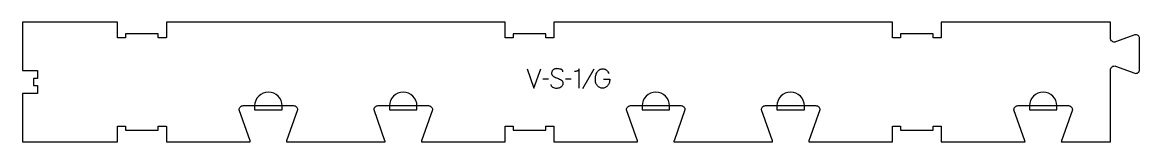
# Model space of a CAD drawing. Extents: x 0 to 1731, y 0 to 186.
import ezdxf

# ---------------------------------------------------------------- set-up
doc = ezdxf.new("R2010")
doc.units = 0
for name, color, linetype in [('1_ANYTOOL_1MMDEEP_LABELS_S', 2, 'CONTINUOUS'), ('4_ANYTOOL_CUTTHROUGH_OUTSI', 5, 'CONTINUOUS'), ('5_ANYTOOL_HALF_MILL_9MM_IN', 3, 'CONTINUOUS')]:
    doc.layers.add(name, color=color, linetype=linetype)

msp = doc.modelspace()

# ---------------------------------------------------------------- linework, layer by layer
at = {"layer": '1_ANYTOOL_1MMDEEP_LABELS_S'}
for p, q in [((884.985621, 112.668428), (867.799907, 81.896999)), ((815.085621, 97.025571), (806.299907, 96.939856)), ((850.142764, 97.025571), (841.357049, 96.939856))]:
    msp.add_line(p, q, dxfattribs=at)
msp.add_lwpolyline([(781.957049, 113.139856), (792.328478, 83.139856), (802.871335, 113.139856)], dxfattribs=at)
for points in [[(837.328478, 108.554142, 0.071867), (837.135364, 109.890749, 0.100684), (836.508835, 111.071999, 0.047558), (836.034282, 111.54845, 0.038563), (835.484282, 111.937178, 0.037928), (834.787094, 112.284646, 0.026634), (834.049907, 112.539856, 0.028461), (831.026573, 113.225839, 0.041577), (827.942764, 113.482714, 0.036938), (826.440404, 113.371574, 0.041531), (824.974907, 113.027356, 0.041583), (823.59753, 112.450148, 0.038125), (822.328478, 111.661285, 0.057611), (821.258325, 110.669381, 0.065808), (820.464192, 109.448785, 0.06469), (819.986696, 107.98923, 0.046778), (819.842764, 106.454142, 0.052235), (820.00512, 104.9043, 0.075448), (820.549907, 103.454142, 0.076671), (821.465998, 102.28109, 0.061023), (822.671335, 101.396999, 0.021951), (825.700189, 99.869654, 0.018213), (828.842764, 98.589856, -0.02405), (831.944248, 97.284394, -0.02981), (834.885621, 95.654142, -0.068439), (836.026923, 94.688212, -0.079282), (836.835621, 93.436285, -0.076308), (837.260621, 91.857603, -0.047772), (837.285621, 90.211285, -0.046243), (836.992386, 88.530326, -0.06359), (836.342764, 86.959499, -0.064671), (835.36994, 85.67531, -0.057073), (834.114192, 84.661285, -0.067522), (831.145884, 83.298375, -0.070793), (827.921335, 82.796999, -0.064027), (824.78232, 83.159514, -0.070447), (821.857049, 84.339856, -0.054374), (820.698632, 85.189489, -0.074742), (819.799907, 86.300571, -0.075199), (819.276899, 87.606949, -0.057737), (819.114192, 89.011285)], [(862.271335, 83.139856), (862.271335, 113.182714, -0.057478), (862.007312, 112.089746, -0.075801), (861.467764, 111.109499, -0.075474), (860.652311, 110.325625, -0.055107), (859.657049, 109.775571, -0.039607), (857.514809, 109.076059, -0.05918), (855.285621, 108.811285)], [(900.199907, 96.939856), (909.971335, 96.896999, -0.031732), (909.703224, 93.889597, -0.048764), (908.958835, 90.971999, -0.050291), (907.849122, 88.661491, -0.060119), (906.264192, 86.654142, -0.036578), (904.532173, 85.167726, -0.050793), (902.573121, 84.007714, -0.051881), (900.620104, 83.339969, -0.053919), (898.571335, 83.096999, -0.055881), (896.536188, 83.303943, -0.055271), (894.596335, 83.954142, -0.05403), (892.670359, 85.113336, -0.038531), (890.985621, 86.611285, -0.067281), (889.437908, 88.722299, -0.049165), (888.414192, 91.143428, -0.047412), (887.741266, 94.347347, -0.028075), (887.557049, 97.625571, -0.03109), (887.724576, 100.31715, -0.031496), (888.226692, 102.966642, -0.031425), (889.077565, 105.594887, -0.02824), (890.235621, 108.104142, -0.064555), (891.764424, 110.255667, -0.078906), (893.830264, 111.880928, -0.076878), (896.453865, 112.855478, -0.050594), (899.257049, 113.139856, -0.039946), (900.91661, 113.00706, -0.052714), (902.519549, 112.571999, -0.053511), (903.902747, 111.856665, -0.05153), (905.107049, 110.868428, -0.040443), (907.147273, 108.445286, -0.04035), (908.771335, 105.725571)]]:
    msp.add_lwpolyline(points, format="xyb", dxfattribs=at)
at = {"layer": '4_ANYTOOL_CUTTHROUGH_OUTSI'}
msp.add_lwpolyline([(1161.970256, 0, 0.06141), (1161.735346, 1.39487), (1144.839812, 49.667412, -0.084368), (1144.825777, 49.75, -0.414214), (1151.075777, 56), (1229.075777, 56, -0.414214), (1235.325777, 49.75, -0.084368), (1235.311742, 49.667412), (1218.412629, 1.383805, 0.061178), (1218.181214, 0), (1235.644616, 0), (1347.708453, 0), (1347.708453, 23.75, -0.414214), (1347.958453, 24), (1359.958453, 24, -0.414214), (1360.208453, 23.75), (1360.208453, 18), (1410.708453, 18), (1410.708453, 23.75, -0.414214), (1410.958453, 24), (1422.958453, 24, -0.414214), (1423.208453, 23.75), (1423.208453, 0), (1535.688292, 0), (1553.151609, 0, 0.06141), (1552.916698, 1.39487), (1536.021165, 49.667412, -0.084368), (1536.00713, 49.75, -0.414214), (1542.25713, 56), (1620.25713, 56, -0.414214), (1626.50713, 49.75, -0.084368), (1626.493094, 49.667412), (1609.593981, 1.383805, 0.061178), (1609.362567, 0), (1685.46013, 0), (1685.460358, 111.435484, -0.237079), (1687.979542, 116.449814, -0.237079), (1693.506282, 117.421898, -0.015608), (1693.521081, 117.41695), (1723.296755, 106.416967, 0.236335), (1728.36634, 107.315988, 0.237079), (1730.683989, 111.929174), (1730.684445, 160.435258, 0.237079), (1728.366796, 165.048442, 0.237104), (1723.282279, 165.94253), (1693.521077, 154.947931, -0.015604), (1693.506282, 154.942985, -0.237079), (1687.979542, 155.915068, -0.237079), (1685.460358, 160.9294), (1685.460589, 185.500002), (1423.208453, 185.500002), (1423.208453, 161.750002, -0.414214), (1422.958453, 161.500002), (1410.958453, 161.500002, -0.414214), (1410.708453, 161.750002), (1410.708453, 167.500002), (1360.208453, 167.500002), (1360.208453, 161.750002, -0.414214), (1359.958453, 161.500002), (1347.958453, 161.500002, -0.414214), (1347.708453, 161.750002), (1347.708453, 185.500002), (823.121101, 185.500002), (823.121101, 161.750002, -0.414214), (822.871101, 161.500002), (810.871101, 161.500002, -0.414214), (810.621101, 161.750002), (810.621101, 167.500002), (760.121101, 167.500002), (760.121101, 161.750002, -0.414214), (759.871101, 161.500002), (747.871101, 161.500002, -0.414214), (747.621101, 161.750002), (747.621101, 185.500002), (223.033748, 185.500002), (223.033748, 161.750002, -0.414214), (222.783748, 161.500002), (210.783748, 161.500002, -0.414214), (210.533748, 161.750002), (210.533748, 167.500002), (160.033748, 167.500002), (160.033748, 161.750002, -0.414214), (159.783748, 161.500002), (147.783748, 161.500002, -0.414214), (147.533748, 161.750002), (147.533748, 185.500002), (0, 185.500001), (0, 110.500009), (23.053024, 110.500009, -0.414214), (23.303024, 110.250009), (23.303024, 98.250009, -0.414214), (23.053024, 98.000009), (17.303024, 98.000009), (17.303024, 87.500009), (23.053024, 87.500009, -0.414214), (23.303024, 87.250009), (23.303024, 75.250009, -0.414214), (23.053024, 75.000009), (0, 75.000009), (0, 0.000001), (147.533748, 0), (147.533748, 23.75, -0.414214), (147.783748, 24), (159.783748, 24, -0.414214), (160.033748, 23.75), (160.033748, 18), (210.533748, 18), (210.533748, 23.75, -0.414214), (210.783748, 24), (222.783748, 24, -0.414214), (223.033748, 23.75), (223.033748, 0), (335.513587, 0), (352.976903, 0, 0.06141), (352.741993, 1.39487), (335.84646, 49.667412, -0.084368), (335.832424, 49.75, -0.414214), (342.082424, 56), (420.082424, 56, -0.414214), (426.332424, 49.75, -0.084368), (426.318389, 49.667412), (409.419276, 1.383805, 0.061178), (409.187862, 0), (561.882903, 0, 0.06141), (561.647993, 1.39487), (544.75246, 49.667412, -0.084368), (544.738424, 49.75, -0.414214), (550.988424, 56), (628.988424, 56, -0.414214), (635.238424, 49.75, -0.084368), (635.224389, 49.667412), (618.325276, 1.383805, 0.061178), (618.093862, 0), (635.557263, 0), (747.621101, 0), (747.621101, 23.75, -0.414214), (747.871101, 24), (759.871101, 24, -0.414214), (760.121101, 23.75), (760.121101, 18), (810.621101, 18), (810.621101, 23.75, -0.414214), (810.871101, 24), (822.871101, 24, -0.414214), (823.121101, 23.75), (823.121101, 0), (935.600939, 0), (953.064256, 0, 0.06141), (952.829346, 1.39487), (935.933812, 49.667412, -0.084368), (935.919777, 49.75, -0.414214), (942.169777, 56), (1020.169777, 56, -0.414214), (1026.419777, 49.75, -0.084368), (1026.405742, 49.667412), (1009.506629, 1.383805, 0.061178), (1009.275214, 0)], format="xyb", close=True, dxfattribs=at)
at = {"layer": '5_ANYTOOL_HALF_MILL_9MM_IN'}
for points in [[(402.332424, 55.75, 1), (359.832424, 55.75), (359.832424, 49.5), (402.332424, 49.5)], [(611.238424, 55.75, 1), (568.738424, 55.75), (568.738424, 49.5), (611.238424, 49.5)], [(1002.419777, 55.75, 1), (959.919777, 55.75), (959.919777, 49.5), (1002.419777, 49.5)], [(1211.325777, 55.75, 1), (1168.825777, 55.75), (1168.825777, 49.5), (1211.325777, 49.5)], [(1602.50713, 55.75, 1), (1560.00713, 55.75), (1560.00713, 49.5), (1602.50713, 49.5)]]:
    msp.add_lwpolyline(points, format="xyb", close=True, dxfattribs=at)

doc.saveas('drawing.dxf')
